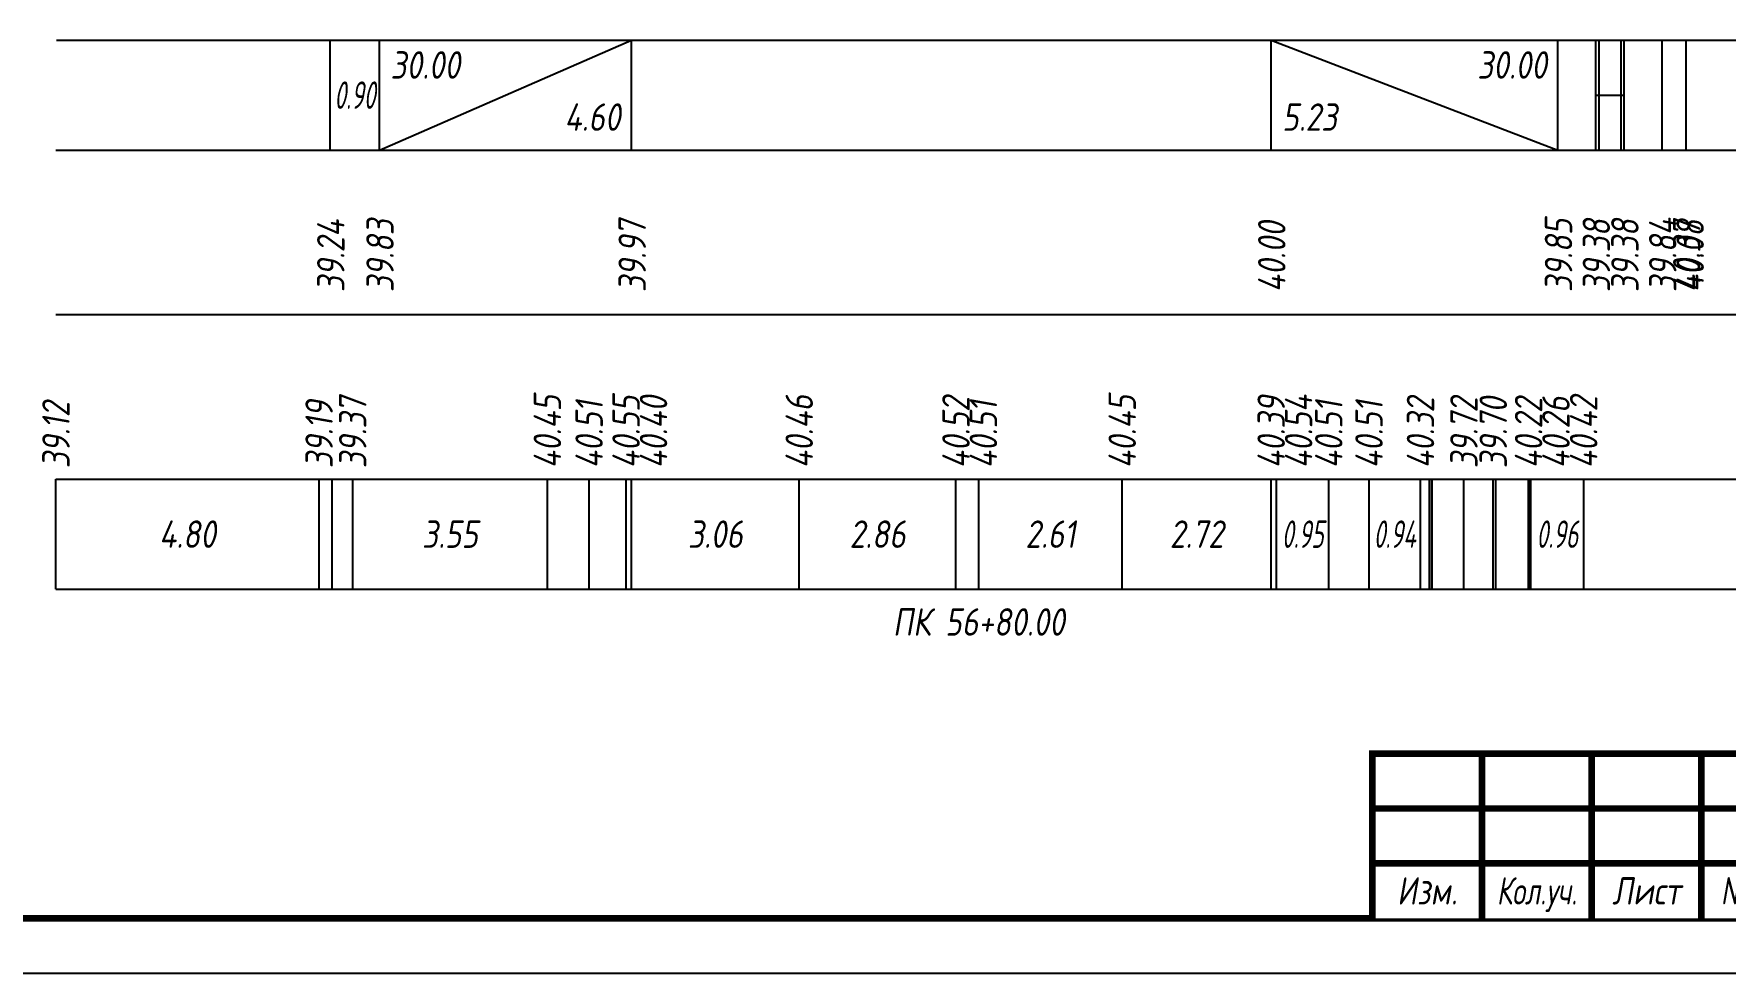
# Model space of a CAD drawing. Extents: x -717 to 1451, y -133302 to 233.
# Drawn here: x 77.9 to 232.1, y -89401.4 to -89315.8 of the extents above; entities that cross this region are included whole.
import ezdxf
from ezdxf.enums import TextEntityAlignment as Align

# ---------------------------------------------------------------- set-up
doc = ezdxf.new("R2010")
doc.units = 0
for name, color, linetype in [('Зарамочное оформление', 7, 'Continuous'), ('Код_510', 7, 'Continuous'), ('Код_516', 1, 'Continuous'), ('Подписи поперечников', 7, 'Continuous'), ('Таблица', 7, 'Continuous')]:
    doc.layers.add(name, color=color, linetype=linetype)
doc.styles.add('М', font='romand.shx', dxfattribs={"width": 0.8, "oblique": 10, "height": 2.5})

# ---------------------------------------------------------------- blocks, each defined once
blk = doc.blocks.new('Штамп')
at = {"linetype": 'Continuous'}
blk.add_wipeout([(199.95, -411.25), (384.95, -411.25), (384.95, -426.25), (199.95, -426.25)], dxfattribs=at).dxf.layer = 'Зарамочное оформление'
at = {"layer": 'Зарамочное оформление', "linetype": 'Continuous', "lineweight": -3, "const_width": 0.6, "flags": 128}
for points in [[(199.95, -426.25), (199.95, -411.25), (384.95, -411.25)], [(209.95, -411.25), (209.95, -426.25)], [(219.95, -411.25), (219.95, -426.25)], [(229.95, -411.25), (229.95, -426.25)], [(199.95, -416.25), (264.95, -416.25)], [(199.95, -421.25), (264.95, -421.25)]]:
    blk.add_lwpolyline(points, dxfattribs=at)
at = {"layer": 'Зарамочное оформление', "linetype": 'Continuous', "style": 'М', "oblique": 10}
for s, width, p in [('Изм.', 0.8, (204.95, -423.75)), ('Кол.уч.', 0.7, (214.95, -423.75)), ('Лист', 0.8, (224.95, -423.75)), ('N док.', 0.7, (235.28, -423.75))]:
    blk.add_text(s, height=2.5, dxfattribs=dict(at, width=width)).set_placement(p, align=Align.MIDDLE_CENTER)
blk = doc.blocks.new('шифр')
blk.add_blockref('Штамп', (0, -89030))

msp = doc.modelspace()

# ---------------------------------------------------------------- linework, layer by layer
at = {"flags": 128}
msp.add_lwpolyline([(-30.054, -89401.421), (389.946, -89401.421), (389.946, -89104.421), (-30.054, -89104.421)], close=True, dxfattribs=at)
at = {"const_width": 0.6, "flags": 128}
msp.add_lwpolyline([(-10.054, -89396.421), (384.946, -89396.421), (384.946, -89109.421), (-10.054, -89109.421)], close=True, dxfattribs=at)
at = {"layer": 'Код_510'}
for p, q in [((79.946, -89366.421), (79.946, -89356.421)), ((103.933, -89366.421), (103.933, -89356.421)), ((105.129, -89366.421), (105.129, -89356.421)), ((106.995, -89366.421), (106.995, -89356.421)), ((124.745, -89366.421), (124.745, -89356.421)), ((128.551, -89366.421), (128.551, -89356.421)), ((131.921, -89366.421), (131.921, -89356.421)), ((132.421, -89366.421), (132.421, -89356.421)), ((147.704, -89366.421), (147.704, -89356.421)), ((161.995, -89366.421), (161.995, -89356.421)), ((164.075, -89366.421), (164.075, -89356.421)), ((177.149, -89366.421), (177.149, -89356.421)), ((190.728, -89366.421), (190.728, -89356.421)), ((191.228, -89366.421), (191.228, -89356.421)), ((195.98, -89366.421), (195.98, -89356.421)), ((199.649, -89366.421), (199.649, -89356.421)), ((204.34, -89366.421), (204.34, -89356.421)), ((205.147, -89366.421), (205.147, -89356.421)), ((205.367, -89366.421), (205.367, -89356.421)), ((205.403, -89366.421), (205.403, -89356.421)), ((208.3, -89366.421), (208.3, -89356.421)), ((210.974, -89366.421), (210.974, -89356.421)), ((211.204, -89366.421), (211.204, -89356.421)), ((214.193, -89366.421), (214.193, -89356.421)), ((214.272, -89366.421), (214.272, -89356.421)), ((214.406, -89366.421), (214.406, -89356.421)), ((219.216, -89366.421), (219.216, -89356.421))]:
    msp.add_line(p, q, dxfattribs=at)
at = {"layer": 'Код_516'}
for p, q in [((104.946, -89326.421), (104.946, -89316.421)), ((109.434, -89326.421), (109.434, -89316.421)), ((109.434, -89326.421), (132.421, -89316.421)), ((132.421, -89326.421), (132.421, -89316.421)), ((190.728, -89326.421), (190.728, -89316.421)), ((190.728, -89316.421), (216.871, -89326.421)), ((216.871, -89326.421), (216.871, -89316.421)), ((216.871, -89326.421), (216.871, -89316.421)), ((220.318, -89326.421), (220.318, -89316.421)), ((220.621, -89326.421), (220.621, -89316.421)), ((222.621, -89326.421), (222.621, -89316.421)), ((222.923, -89326.421), (222.923, -89316.421)), ((226.371, -89326.421), (226.371, -89316.421)), ((226.371, -89326.421), (226.371, -89316.421)), ((228.562, -89326.421), (228.562, -89316.421)), ((220.318, -89321.421), (220.621, -89321.421)), ((220.621, -89321.421), (222.621, -89321.421)), ((222.621, -89321.421), (222.923, -89321.421))]:
    msp.add_line(p, q, dxfattribs=at)
at = {"layer": 'Таблица'}
for p, q in [((80, -89316.421), (253.616, -89316.421)), ((79.946, -89326.421), (253.562, -89326.421)), ((79.946, -89341.421), (253.562, -89341.421)), ((79.946, -89356.421), (253.562, -89356.421)), ((79.946, -89366.421), (253.562, -89366.421))]:
    msp.add_line(p, q, dxfattribs=at)

# ---------------------------------------------------------------- texts
at = {"layer": 'Код_510', "style": 'М', "oblique": 10, "width": 0.8}
for s, p in [('39.19', (103.933, -89355.421)), ('39.37', (106.995, -89355.421)), ('40.45', (124.745, -89355.421)), ('40.55', (131.921, -89355.421)), ('40.40', (134.421, -89355.421)), ('40.46', (147.704, -89355.421)), ('40.52', (161.995, -89355.421)), ('40.45', (177.149, -89355.421)), ('40.39', (190.728, -89355.421)), ('40.54', (193.228, -89355.421)), ('40.32', (204.34, -89355.421)), ('39.72', (208.3, -89355.421)), ('39.70', (210.974, -89355.421)), ('40.22', (214.193, -89355.421)), ('40.26', (216.693, -89355.421)), ('40.42', (219.216, -89355.421)), ('39.12', (79.946, -89355.421)), ('40.51', (128.551, -89355.421)), ('40.51', (164.495, -89355.421)), ('40.51', (195.98, -89355.421)), ('40.51', (199.649, -89355.421))]:
    msp.add_text(s, height=2.5, rotation=90, dxfattribs=at).set_placement(p, align=Align.MIDDLE_LEFT)
at = {"layer": 'Код_510', "style": 'М', "oblique": 10}
for s, width, p in [('4.80', 0.8, (91.939, -89361.421)), ('3.55', 0.8, (115.87, -89361.421)), ('3.06', 0.8, (140.062, -89361.421)), ('2.86', 0.8, (154.849, -89361.421)), ('2.61', 0.8, (170.612, -89361.421)), ('2.72', 0.8, (183.939, -89361.421)), ('0.95', 0.6, (193.604, -89361.421)), ('0.94', 0.6, (201.994, -89361.421)), ('0.96', 0.6, (216.811, -89361.421))]:
    msp.add_text(s, height=2.5, dxfattribs=dict(at, width=width)).set_placement(p, align=Align.MIDDLE_CENTER)
at = {"layer": 'Код_516', "style": 'М', "oblique": 10, "width": 0.8}
msp.add_text('30.00', height=2.5, dxfattribs=at).set_placement((110.434, -89317.421), align=Align.TOP_LEFT)
msp.add_text('30.00', height=2.5, dxfattribs=at).set_placement((215.871, -89317.421), align=Align.TOP_RIGHT)
at = {"layer": 'Код_516', "style": 'М', "oblique": 10, "width": 0.6}
msp.add_text('0.90', height=2.5, dxfattribs=at).set_placement((107.19, -89321.421), align=Align.MIDDLE_CENTER)
at = {"layer": 'Код_516', "style": 'М', "oblique": 10, "width": 0.8}
msp.add_text('4.60', height=2.5, dxfattribs=at).set_placement((131.421, -89325.421), align=Align.BOTTOM_RIGHT)
msp.add_text('5.23', height=2.5, dxfattribs=at).set_placement((191.728, -89325.421), align=Align.BOTTOM_LEFT)
for s, p in [('39.24', (105, -89339.371)), ('39.83', (109.488, -89339.371)), ('39.97', (132.476, -89339.371)), ('40.00', (190.783, -89339.371)), ('39.85', (216.925, -89339.371)), ('39.38', (220.372, -89339.371)), ('39.38', (222.978, -89339.371)), ('39.84', (226.425, -89339.371)), ('40.37', (228.616, -89339.371)), ('40.08', (228.925, -89339.371))]:
    msp.add_text(s, height=2.5, rotation=90, dxfattribs=at).set_placement(p, align=Align.MIDDLE_LEFT)
at = {"layer": 'Подписи поперечников', "style": 'М', "oblique": 10, "width": 0.8}
msp.add_text('ПК 56+80.00', height=2.5, dxfattribs=at).set_placement((164.075, -89371.421), align=Align.BOTTOM_CENTER)

# ---------------------------------------------------------------- next in the draw order: block references
msp.add_blockref('шифр', (0, 59.829))

doc.saveas('drawing.dxf')
